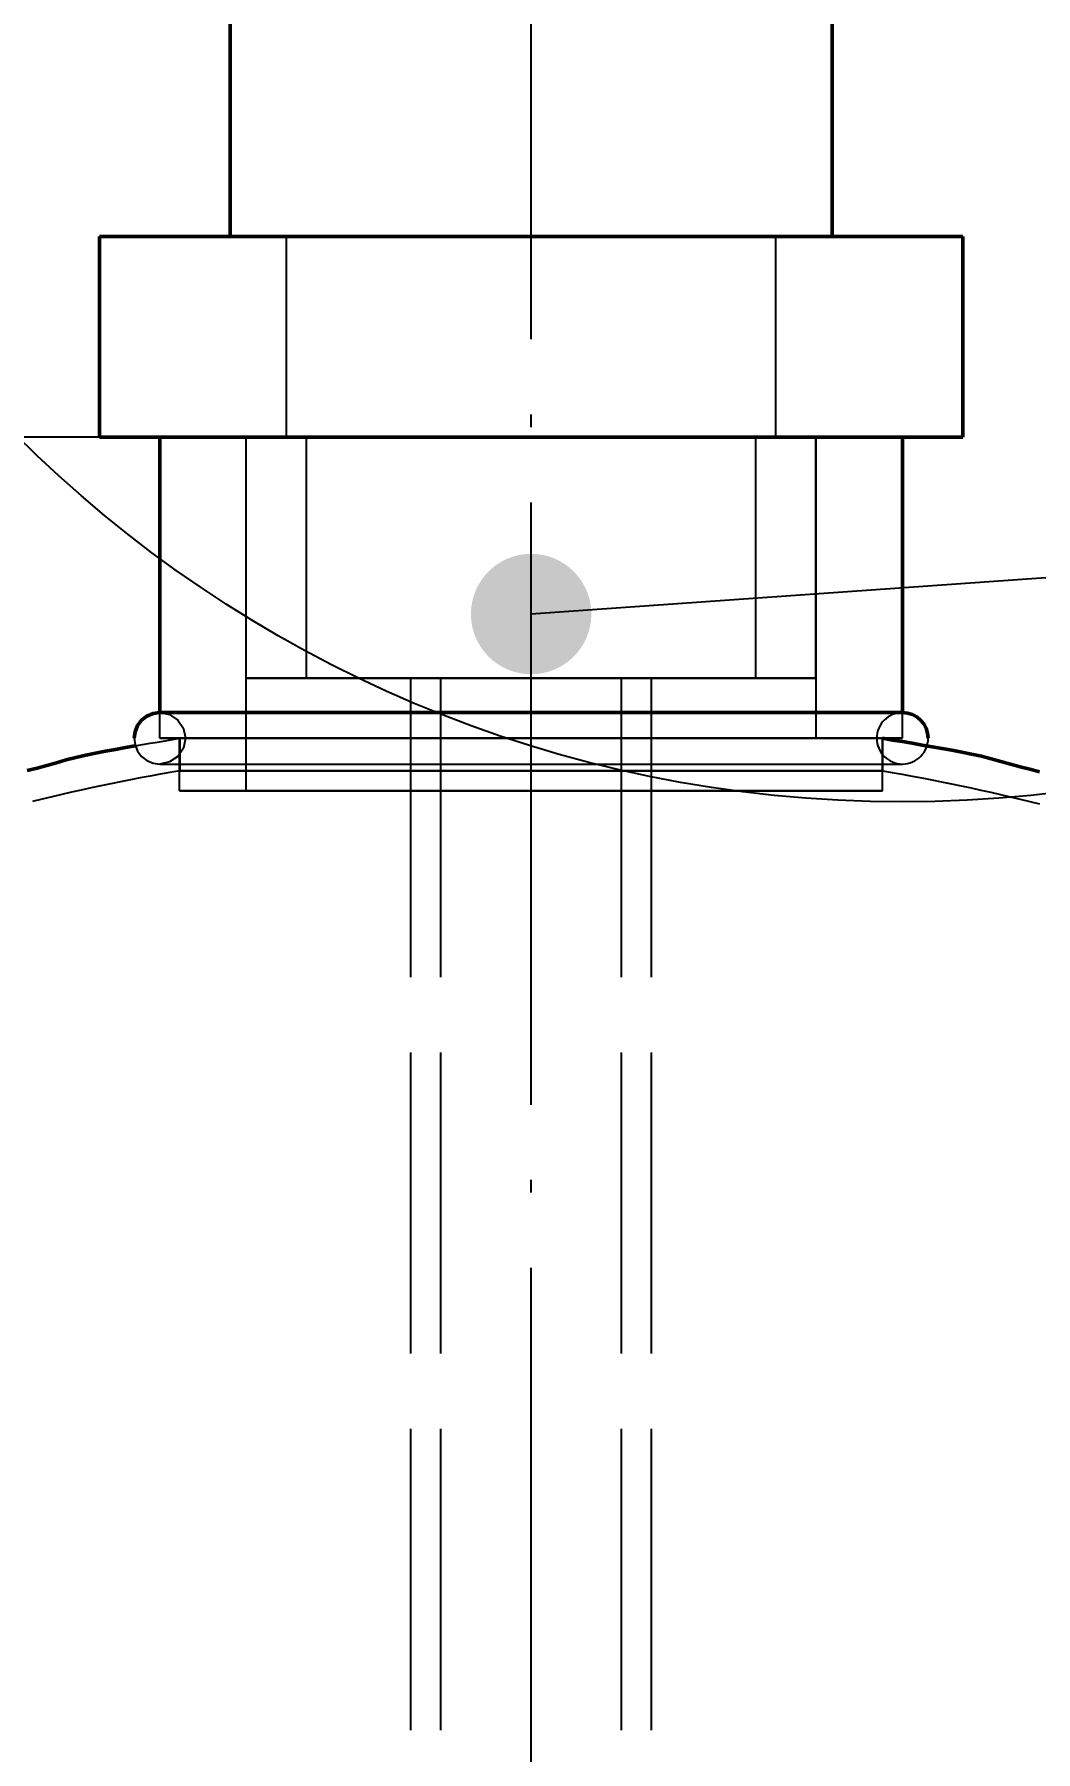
# Model space of a CAD drawing. Header units: millimetres. Extents: x 0 to 420, y 0 to 297.
# Drawn here: x 79.55 to 89.53, y 235.8 to 252.91 of the extents above; entities that cross this region are included whole.
import ezdxf

# ---------------------------------------------------------------- set-up
doc = ezdxf.new("R2010")
doc.units = ezdxf.units.MM
doc.linetypes.add('ISO02-TRAZOS', pattern=[3.75, 3, -0.75])
doc.linetypes.add('ISO04-TRAZO-PUNTO', pattern=[7.625, 6, -0.75, 0.125, -0.75])
for name, color, linetype, lineweight in [('01-VISIBLE', 7, 'CONTINUOUS', 50), ('02-OCULTA', 4, 'ISO02-TRAZOS', 25), ('03-EJE', 1, 'ISO04-TRAZO-PUNTO', 25), ('04-COTA', 3, 'CONTINUOUS', 25), ('08-FINA', 5, 'CONTINUOUS', 25)]:
    doc.layers.add(name, color=color, linetype=linetype, lineweight=lineweight)
doc.styles.add('ISO3098', font='isocpeur.ttf')
doc.dimstyles.new('FLAMA-ISO', dxfattribs={"dimtxt": 3.5, "dimasz": 3, "dimexe": 2, "dimexo": 1, "dimgap": 1, "dimtad": 1, "dimdec": 1, "dimtxsty": 'ISO3098', "dimcen": 2.5, "dimclrd": 3, "dimclre": 3, "dimclrt": 3, "dimazin": 3, "dimtfac": 1, "dimtmove": 0, "dimatfit": 3, "dimlwd": 25, "dimlwe": 25})

msp = doc.modelspace()

# ---------------------------------------------------------------- hatches: boundary and pattern name
at = {"layer": '08-FINA'}
h = msp.add_hatch(color=7, dxfattribs=at)
h.dxf.hatch_style = 1
edge = h.paths.add_edge_path()
edge.add_arc((84.5, 247.138), 0.6, 0, 360)

# ---------------------------------------------------------------- linework, layer by layer
at = {"layer": '01-VISIBLE'}
for p, q in [((81.5, 250.9), (81.5, 254.731)), ((87.5, 250.9), (87.5, 254.731)), ((80.2, 248.9), (80.2, 250.9)), ((88.8, 248.9), (88.8, 250.9)), ((80.8, 246.156), (80.8, 248.9)), ((88.2, 246.156), (88.2, 248.9))]:
    msp.add_line(p, q, dxfattribs=at)
for points in [[(80.2, 250.9), (80.3, 250.9), (80.4, 250.9), (80.5, 250.9), (80.6, 250.9), (80.7, 250.9), (80.8, 250.9), (80.9, 250.9), (81, 250.9), (81.1, 250.9), (81.2, 250.9), (81.3, 250.9), (81.4, 250.9), (81.5, 250.9), (81.6, 250.9), (81.7, 250.9), (81.8, 250.9), (81.9, 250.9), (82, 250.9), (82.1, 250.9), (82.2, 250.9), (82.3, 250.9), (82.4, 250.9), (82.5, 250.9), (82.6, 250.9), (82.7, 250.9), (82.8, 250.9), (82.9, 250.9), (83, 250.9), (83.1, 250.9), (83.2, 250.9), (83.3, 250.9), (83.4, 250.9), (83.5, 250.9), (83.6, 250.9), (83.7, 250.9), (83.8, 250.9), (83.9, 250.9), (84, 250.9), (84.1, 250.9), (84.2, 250.9), (84.3, 250.9), (84.4, 250.9), (84.5, 250.9), (84.6, 250.9), (84.7, 250.9), (84.8, 250.9), (84.9, 250.9), (85, 250.9), (85.1, 250.9), (85.2, 250.9), (85.3, 250.9), (85.4, 250.9), (85.5, 250.9), (85.6, 250.9), (85.7, 250.9), (85.8, 250.9), (85.9, 250.9), (86, 250.9), (86.1, 250.9), (86.2, 250.9), (86.3, 250.9), (86.4, 250.9), (86.5, 250.9), (86.6, 250.9), (86.7, 250.9), (86.8, 250.9), (86.9, 250.9), (87, 250.9), (87.1, 250.9), (87.2, 250.9), (87.3, 250.9), (87.4, 250.9), (87.5, 250.9), (87.6, 250.9), (87.7, 250.9), (87.8, 250.9), (87.9, 250.9), (88, 250.9), (88.1, 250.9), (88.2, 250.9), (88.3, 250.9), (88.4, 250.9), (88.5, 250.9), (88.6, 250.9), (88.7, 250.9), (88.8, 250.9)], [(80.2, 248.9), (80.3, 248.9), (80.4, 248.9), (80.5, 248.9), (80.6, 248.9), (80.7, 248.9), (80.8, 248.9), (80.9, 248.9), (81, 248.9), (81.1, 248.9), (81.2, 248.9), (81.3, 248.9), (81.4, 248.9), (81.5, 248.9), (81.6, 248.9), (81.7, 248.9), (81.8, 248.9), (81.9, 248.9), (82, 248.9), (82.1, 248.9), (82.2, 248.9), (82.3, 248.9), (82.4, 248.9), (82.5, 248.9), (82.6, 248.9), (82.7, 248.9), (82.8, 248.9), (82.9, 248.9), (83, 248.9), (83.1, 248.9), (83.2, 248.9), (83.3, 248.9), (83.4, 248.9), (83.5, 248.9), (83.6, 248.9), (83.7, 248.9), (83.8, 248.9), (83.9, 248.9), (84, 248.9), (84.1, 248.9), (84.2, 248.9), (84.3, 248.9), (84.4, 248.9), (84.5, 248.9), (84.6, 248.9), (84.7, 248.9), (84.8, 248.9), (84.9, 248.9), (85, 248.9), (85.1, 248.9), (85.2, 248.9), (85.3, 248.9), (85.4, 248.9), (85.5, 248.9), (85.6, 248.9), (85.7, 248.9), (85.8, 248.9), (85.9, 248.9), (86, 248.9), (86.1, 248.9), (86.2, 248.9), (86.3, 248.9), (86.4, 248.9), (86.5, 248.9), (86.6, 248.9), (86.7, 248.9), (86.8, 248.9), (86.9, 248.9), (87, 248.9), (87.1, 248.9), (87.2, 248.9), (87.3, 248.9), (87.4, 248.9), (87.5, 248.9), (87.6, 248.9), (87.7, 248.9), (87.8, 248.9), (87.9, 248.9), (88, 248.9), (88.1, 248.9), (88.2, 248.9), (88.3, 248.9), (88.4, 248.9), (88.5, 248.9), (88.6, 248.9), (88.7, 248.9), (88.8, 248.9)], [(80.8, 246.156), (80.734, 246.147), (80.672, 246.122), (80.619, 246.081), (80.578, 246.028), (80.553, 245.966), (80.544, 245.9)], [(80.8, 246.156), (80.8, 246.156), (80.8, 246.156), (80.8, 246.156), (80.8, 246.156), (80.8, 246.156), (80.8, 246.156)], [(88.2, 246.156), (88.1, 246.156), (88, 246.156), (87.9, 246.156), (87.8, 246.156), (87.7, 246.156), (87.6, 246.156), (87.5, 246.156), (87.4, 246.156), (87.3, 246.156), (87.2, 246.156), (87.1, 246.156), (87, 246.156), (86.9, 246.156), (86.8, 246.156), (86.7, 246.156), (86.6, 246.156), (86.5, 246.156), (86.4, 246.156), (86.3, 246.156), (86.2, 246.156), (86.1, 246.156), (86, 246.156), (85.9, 246.156), (85.8, 246.156), (85.7, 246.156), (85.6, 246.156), (85.5, 246.156), (85.4, 246.156), (85.3, 246.156), (85.2, 246.156), (85.1, 246.156), (85, 246.156), (84.9, 246.156), (84.8, 246.156), (84.7, 246.156), (84.6, 246.156), (84.5, 246.156), (84.4, 246.156), (84.3, 246.156), (84.2, 246.156), (84.1, 246.156), (84, 246.156), (83.9, 246.156), (83.8, 246.156), (83.7, 246.156), (83.6, 246.156), (83.5, 246.156), (83.4, 246.156), (83.3, 246.156), (83.2, 246.156), (83.1, 246.156), (83, 246.156), (82.9, 246.156), (82.8, 246.156), (82.7, 246.156), (82.6, 246.156), (82.5, 246.156), (82.4, 246.156), (82.3, 246.156), (82.2, 246.156), (82.1, 246.156), (82, 246.156), (81.9, 246.156), (81.8, 246.156), (81.7, 246.156), (81.6, 246.156), (81.5, 246.156), (81.4, 246.156), (81.3, 246.156), (81.2, 246.156), (81.1, 246.156), (81, 246.156), (80.9, 246.156), (80.8, 246.156)], [(88.2, 246.156), (88.2, 246.156), (88.2, 246.156), (88.2, 246.156), (88.2, 246.156), (88.2, 246.156), (88.2, 246.156)], [(89.566, 245.567), (89.469, 245.592), (89.372, 245.617), (89.276, 245.643), (89.179, 245.67), (89.083, 245.697), (88.986, 245.722), (88.888, 245.743), (88.79, 245.762), (88.692, 245.781), (88.594, 245.798), (88.495, 245.816), (88.396, 245.833), (88.298, 245.85), (88.199, 245.867), (88.101, 245.883), (88.002, 245.9)], [(79.48, 245.579), (79.577, 245.604), (79.674, 245.63), (79.771, 245.656), (79.868, 245.684), (79.965, 245.71), (80.062, 245.733), (80.161, 245.753), (80.259, 245.772), (80.358, 245.79), (80.457, 245.807), (80.555, 245.825)]]:
    msp.add_lwpolyline(points, dxfattribs=at)
msp.add_arc((88.2, 245.9), 0.256, 0, 90, dxfattribs=at)
at = {"layer": '02-OCULTA'}
for p, q in [((81.5, 250.9), (81.5, 262.107)), ((87.5, 250.9), (87.5, 262.107)), ((82.062, 248.9), (82.062, 250.9)), ((82.3, 250.9), (86.7, 250.9)), ((82.3, 250.9), (86.7, 250.9)), ((86.938, 248.9), (86.938, 250.9)), ((81.662, 245.376), (81.662, 248.9)), ((81.662, 246.5), (81.662, 248.9)), ((82.262, 246.5), (82.262, 248.9)), ((86.738, 246.5), (86.738, 248.9)), ((87.338, 248.9), (87.338, 245.376)), ((87.338, 246.5), (87.338, 248.9)), ((83.3, 176.02), (83.3, 246.5)), ((83.6, 176.02), (83.6, 246.5)), ((85.4, 176.02), (85.4, 246.5)), ((85.7, 176.02), (85.7, 246.5)), ((80.8, 245.9), (80.8, 246.156)), ((88.2, 245.9), (88.2, 246.156)), ((80.998, 245.376), (80.998, 245.9)), ((81, 245.9), (81, 245.576)), ((88, 245.9), (88, 245.576)), ((88.002, 245.376), (88.002, 245.9))]:
    msp.add_line(p, q, dxfattribs=at)
for points in [[(88.8, 250.9), (88.7, 250.9), (88.6, 250.9), (88.5, 250.9), (88.4, 250.9), (88.3, 250.9), (88.2, 250.9), (88.1, 250.9), (88, 250.9), (87.9, 250.9), (87.8, 250.9), (87.7, 250.9), (87.6, 250.9), (87.5, 250.9), (87.4, 250.9), (87.3, 250.9), (87.2, 250.9), (87.1, 250.9), (87, 250.9), (86.9, 250.9), (86.8, 250.9), (86.7, 250.9), (86.6, 250.9), (86.5, 250.9), (86.4, 250.9), (86.3, 250.9), (86.2, 250.9), (86.1, 250.9), (86, 250.9), (85.9, 250.9), (85.8, 250.9), (85.7, 250.9), (85.6, 250.9), (85.5, 250.9), (85.4, 250.9), (85.3, 250.9), (85.2, 250.9), (85.1, 250.9), (85, 250.9), (84.9, 250.9), (84.8, 250.9), (84.7, 250.9), (84.6, 250.9), (84.5, 250.9), (84.4, 250.9), (84.3, 250.9), (84.2, 250.9), (84.1, 250.9), (84, 250.9), (83.9, 250.9), (83.8, 250.9), (83.7, 250.9), (83.6, 250.9), (83.5, 250.9), (83.4, 250.9), (83.3, 250.9), (83.2, 250.9), (83.1, 250.9), (83, 250.9), (82.9, 250.9), (82.8, 250.9), (82.7, 250.9), (82.6, 250.9), (82.5, 250.9), (82.4, 250.9), (82.3, 250.9), (82.2, 250.9), (82.1, 250.9), (82, 250.9), (81.9, 250.9), (81.8, 250.9), (81.7, 250.9), (81.6, 250.9), (81.5, 250.9), (81.4, 250.9), (81.3, 250.9), (81.2, 250.9), (81.1, 250.9), (81, 250.9), (80.9, 250.9), (80.8, 250.9), (80.7, 250.9), (80.6, 250.9), (80.5, 250.9), (80.4, 250.9), (80.3, 250.9), (80.2, 250.9)], [(81.5, 250.9), (81.614, 250.9), (81.729, 250.9), (81.843, 250.9), (81.957, 250.9), (82.071, 250.9), (82.186, 250.9), (82.3, 250.9)], [(81.5, 250.9), (81.6, 250.9), (81.7, 250.9), (81.8, 250.9), (81.9, 250.9), (82, 250.9), (82.1, 250.9), (82.2, 250.9), (82.3, 250.9)], [(86.938, 250.9), (86.836, 250.9), (86.734, 250.9), (86.633, 250.9), (86.531, 250.9), (86.43, 250.9), (86.328, 250.9), (86.227, 250.9), (86.125, 250.9), (86.023, 250.9), (85.922, 250.9), (85.82, 250.9), (85.719, 250.9), (85.617, 250.9), (85.516, 250.9), (85.414, 250.9), (85.313, 250.9), (85.211, 250.9), (85.109, 250.9), (85.008, 250.9), (84.906, 250.9), (84.805, 250.9), (84.703, 250.9), (84.602, 250.9), (84.5, 250.9), (84.398, 250.9), (84.297, 250.9), (84.195, 250.9), (84.094, 250.9), (83.992, 250.9), (83.891, 250.9), (83.789, 250.9), (83.687, 250.9), (83.586, 250.9), (83.484, 250.9), (83.383, 250.9), (83.281, 250.9), (83.18, 250.9), (83.078, 250.9), (82.977, 250.9), (82.875, 250.9), (82.773, 250.9), (82.672, 250.9), (82.57, 250.9), (82.469, 250.9), (82.367, 250.9), (82.266, 250.9), (82.164, 250.9), (82.062, 250.9)], [(82.062, 250.9), (82.164, 250.9), (82.266, 250.9), (82.367, 250.9), (82.469, 250.9), (82.57, 250.9), (82.672, 250.9), (82.773, 250.9), (82.875, 250.9), (82.977, 250.9), (83.078, 250.9), (83.18, 250.9), (83.281, 250.9), (83.383, 250.9), (83.484, 250.9), (83.586, 250.9), (83.687, 250.9), (83.789, 250.9), (83.891, 250.9), (83.992, 250.9), (84.094, 250.9), (84.195, 250.9), (84.297, 250.9), (84.398, 250.9), (84.5, 250.9), (84.602, 250.9), (84.703, 250.9), (84.805, 250.9), (84.906, 250.9), (85.008, 250.9), (85.109, 250.9), (85.211, 250.9), (85.313, 250.9), (85.414, 250.9), (85.516, 250.9), (85.617, 250.9), (85.719, 250.9), (85.82, 250.9), (85.922, 250.9), (86.023, 250.9), (86.125, 250.9), (86.227, 250.9), (86.328, 250.9), (86.43, 250.9), (86.531, 250.9), (86.633, 250.9), (86.734, 250.9), (86.836, 250.9), (86.938, 250.9)], [(87.5, 250.9), (87.386, 250.9), (87.271, 250.9), (87.157, 250.9), (87.043, 250.9), (86.929, 250.9), (86.814, 250.9), (86.7, 250.9)], [(87.5, 250.9), (87.4, 250.9), (87.3, 250.9), (87.2, 250.9), (87.1, 250.9), (87, 250.9), (86.9, 250.9), (86.8, 250.9), (86.7, 250.9)], [(88.8, 248.9), (88.7, 248.9), (88.6, 248.9), (88.5, 248.9), (88.4, 248.9), (88.3, 248.9), (88.2, 248.9), (88.1, 248.9), (88, 248.9), (87.9, 248.9), (87.8, 248.9), (87.7, 248.9), (87.6, 248.9), (87.5, 248.9), (87.4, 248.9), (87.3, 248.9), (87.2, 248.9), (87.1, 248.9), (87, 248.9), (86.9, 248.9), (86.8, 248.9), (86.7, 248.9), (86.6, 248.9), (86.5, 248.9), (86.4, 248.9), (86.3, 248.9), (86.2, 248.9), (86.1, 248.9), (86, 248.9), (85.9, 248.9), (85.8, 248.9), (85.7, 248.9), (85.6, 248.9), (85.5, 248.9), (85.4, 248.9), (85.3, 248.9), (85.2, 248.9), (85.1, 248.9), (85, 248.9), (84.9, 248.9), (84.8, 248.9), (84.7, 248.9), (84.6, 248.9), (84.5, 248.9), (84.4, 248.9), (84.3, 248.9), (84.2, 248.9), (84.1, 248.9), (84, 248.9), (83.9, 248.9), (83.8, 248.9), (83.7, 248.9), (83.6, 248.9), (83.5, 248.9), (83.4, 248.9), (83.3, 248.9), (83.2, 248.9), (83.1, 248.9), (83, 248.9), (82.9, 248.9), (82.8, 248.9), (82.7, 248.9), (82.6, 248.9), (82.5, 248.9), (82.4, 248.9), (82.3, 248.9), (82.2, 248.9), (82.1, 248.9), (82, 248.9), (81.9, 248.9), (81.8, 248.9), (81.7, 248.9), (81.6, 248.9), (81.5, 248.9), (81.4, 248.9), (81.3, 248.9), (81.2, 248.9), (81.1, 248.9), (81, 248.9), (80.9, 248.9), (80.8, 248.9), (80.7, 248.9), (80.6, 248.9), (80.5, 248.9), (80.4, 248.9), (80.3, 248.9), (80.2, 248.9)], [(88.2, 248.9), (88.1, 248.9), (88, 248.9), (87.9, 248.9), (87.8, 248.9), (87.7, 248.9), (87.6, 248.9), (87.5, 248.9), (87.4, 248.9), (87.3, 248.9), (87.2, 248.9), (87.1, 248.9), (87, 248.9), (86.9, 248.9), (86.8, 248.9), (86.7, 248.9), (86.6, 248.9), (86.5, 248.9), (86.4, 248.9), (86.3, 248.9), (86.2, 248.9), (86.1, 248.9), (86, 248.9), (85.9, 248.9), (85.8, 248.9), (85.7, 248.9), (85.6, 248.9), (85.5, 248.9), (85.4, 248.9), (85.3, 248.9), (85.2, 248.9), (85.1, 248.9), (85, 248.9), (84.9, 248.9), (84.8, 248.9), (84.7, 248.9), (84.6, 248.9), (84.5, 248.9), (84.4, 248.9), (84.3, 248.9), (84.2, 248.9), (84.1, 248.9), (84, 248.9), (83.9, 248.9), (83.8, 248.9), (83.7, 248.9), (83.6, 248.9), (83.5, 248.9), (83.4, 248.9), (83.3, 248.9), (83.2, 248.9), (83.1, 248.9), (83, 248.9), (82.9, 248.9), (82.8, 248.9), (82.7, 248.9), (82.6, 248.9), (82.5, 248.9), (82.4, 248.9), (82.3, 248.9), (82.2, 248.9), (82.1, 248.9), (82, 248.9), (81.9, 248.9), (81.8, 248.9), (81.7, 248.9), (81.6, 248.9), (81.5, 248.9), (81.4, 248.9), (81.3, 248.9), (81.2, 248.9), (81.1, 248.9), (81, 248.9), (80.9, 248.9), (80.8, 248.9)], [(80.8, 248.9), (80.9, 248.9), (81, 248.9), (81.1, 248.9), (81.2, 248.9), (81.3, 248.9), (81.4, 248.9), (81.5, 248.9), (81.6, 248.9), (81.7, 248.9), (81.8, 248.9), (81.9, 248.9), (82, 248.9), (82.1, 248.9), (82.2, 248.9), (82.3, 248.9), (82.4, 248.9), (82.5, 248.9), (82.6, 248.9), (82.7, 248.9), (82.8, 248.9), (82.9, 248.9), (83, 248.9), (83.1, 248.9), (83.2, 248.9), (83.3, 248.9), (83.4, 248.9), (83.5, 248.9), (83.6, 248.9), (83.7, 248.9), (83.8, 248.9), (83.9, 248.9), (84, 248.9), (84.1, 248.9), (84.2, 248.9), (84.3, 248.9), (84.4, 248.9), (84.5, 248.9), (84.6, 248.9), (84.7, 248.9), (84.8, 248.9), (84.9, 248.9), (85, 248.9), (85.1, 248.9), (85.2, 248.9), (85.3, 248.9), (85.4, 248.9), (85.5, 248.9), (85.6, 248.9), (85.7, 248.9), (85.8, 248.9), (85.9, 248.9), (86, 248.9), (86.1, 248.9), (86.2, 248.9), (86.3, 248.9), (86.4, 248.9), (86.5, 248.9), (86.6, 248.9), (86.7, 248.9), (86.8, 248.9), (86.9, 248.9), (87, 248.9), (87.1, 248.9), (87.2, 248.9), (87.3, 248.9), (87.4, 248.9), (87.5, 248.9), (87.6, 248.9), (87.7, 248.9), (87.8, 248.9), (87.9, 248.9), (88, 248.9), (88.1, 248.9), (88.2, 248.9)], [(87.338, 248.9), (87.236, 248.9), (87.135, 248.9), (87.034, 248.9), (86.932, 248.9), (86.831, 248.9), (86.73, 248.9), (86.628, 248.9), (86.527, 248.9), (86.426, 248.9), (86.324, 248.9), (86.223, 248.9), (86.121, 248.9), (86.02, 248.9), (85.919, 248.9), (85.817, 248.9), (85.716, 248.9), (85.615, 248.9), (85.513, 248.9), (85.412, 248.9), (85.311, 248.9), (85.209, 248.9), (85.108, 248.9), (85.007, 248.9), (84.905, 248.9), (84.804, 248.9), (84.703, 248.9), (84.601, 248.9), (84.5, 248.9), (84.399, 248.9), (84.297, 248.9), (84.196, 248.9), (84.095, 248.9), (83.993, 248.9), (83.892, 248.9), (83.791, 248.9), (83.689, 248.9), (83.588, 248.9), (83.487, 248.9), (83.385, 248.9), (83.284, 248.9), (83.183, 248.9), (83.081, 248.9), (82.98, 248.9), (82.879, 248.9), (82.777, 248.9), (82.676, 248.9), (82.574, 248.9), (82.473, 248.9), (82.372, 248.9), (82.27, 248.9), (82.169, 248.9), (82.068, 248.9), (81.966, 248.9), (81.865, 248.9), (81.764, 248.9), (81.662, 248.9)], [(81.662, 248.9), (81.764, 248.9), (81.865, 248.9), (81.966, 248.9), (82.068, 248.9), (82.169, 248.9), (82.27, 248.9), (82.372, 248.9), (82.473, 248.9), (82.574, 248.9), (82.676, 248.9), (82.777, 248.9), (82.879, 248.9), (82.98, 248.9), (83.081, 248.9), (83.183, 248.9), (83.284, 248.9), (83.385, 248.9), (83.487, 248.9), (83.588, 248.9), (83.689, 248.9), (83.791, 248.9), (83.892, 248.9), (83.993, 248.9), (84.095, 248.9), (84.196, 248.9), (84.297, 248.9), (84.399, 248.9), (84.5, 248.9), (84.601, 248.9), (84.703, 248.9), (84.804, 248.9), (84.905, 248.9), (85.007, 248.9), (85.108, 248.9), (85.209, 248.9), (85.311, 248.9), (85.412, 248.9), (85.513, 248.9), (85.615, 248.9), (85.716, 248.9), (85.817, 248.9), (85.919, 248.9), (86.02, 248.9), (86.121, 248.9), (86.223, 248.9), (86.324, 248.9), (86.426, 248.9), (86.527, 248.9), (86.628, 248.9), (86.73, 248.9), (86.831, 248.9), (86.932, 248.9), (87.034, 248.9), (87.135, 248.9), (87.236, 248.9), (87.338, 248.9)], [(87.338, 248.9), (87.236, 248.9), (87.135, 248.9), (87.034, 248.9), (86.932, 248.9), (86.831, 248.9), (86.73, 248.9), (86.628, 248.9), (86.527, 248.9), (86.426, 248.9), (86.324, 248.9), (86.223, 248.9), (86.121, 248.9), (86.02, 248.9), (85.919, 248.9), (85.817, 248.9), (85.716, 248.9), (85.615, 248.9), (85.513, 248.9), (85.412, 248.9), (85.311, 248.9), (85.209, 248.9), (85.108, 248.9), (85.007, 248.9), (84.905, 248.9), (84.804, 248.9), (84.703, 248.9), (84.601, 248.9), (84.5, 248.9), (84.399, 248.9), (84.297, 248.9), (84.196, 248.9), (84.095, 248.9), (83.993, 248.9), (83.892, 248.9), (83.791, 248.9), (83.689, 248.9), (83.588, 248.9), (83.487, 248.9), (83.385, 248.9), (83.284, 248.9), (83.183, 248.9), (83.081, 248.9), (82.98, 248.9), (82.879, 248.9), (82.777, 248.9), (82.676, 248.9), (82.574, 248.9), (82.473, 248.9), (82.372, 248.9), (82.27, 248.9), (82.169, 248.9), (82.068, 248.9), (81.966, 248.9), (81.865, 248.9), (81.764, 248.9), (81.662, 248.9)], [(81.662, 248.9), (81.764, 248.9), (81.865, 248.9), (81.966, 248.9), (82.068, 248.9), (82.169, 248.9), (82.27, 248.9), (82.372, 248.9), (82.473, 248.9), (82.574, 248.9), (82.676, 248.9), (82.777, 248.9), (82.879, 248.9), (82.98, 248.9), (83.081, 248.9), (83.183, 248.9), (83.284, 248.9), (83.385, 248.9), (83.487, 248.9), (83.588, 248.9), (83.689, 248.9), (83.791, 248.9), (83.892, 248.9), (83.993, 248.9), (84.095, 248.9), (84.196, 248.9), (84.297, 248.9), (84.399, 248.9), (84.5, 248.9), (84.601, 248.9), (84.703, 248.9), (84.804, 248.9), (84.905, 248.9), (85.007, 248.9), (85.108, 248.9), (85.209, 248.9), (85.311, 248.9), (85.412, 248.9), (85.513, 248.9), (85.615, 248.9), (85.716, 248.9), (85.817, 248.9), (85.919, 248.9), (86.02, 248.9), (86.121, 248.9), (86.223, 248.9), (86.324, 248.9), (86.426, 248.9), (86.527, 248.9), (86.628, 248.9), (86.73, 248.9), (86.831, 248.9), (86.932, 248.9), (87.034, 248.9), (87.135, 248.9), (87.236, 248.9), (87.338, 248.9)], [(86.938, 248.9), (86.836, 248.9), (86.734, 248.9), (86.633, 248.9), (86.531, 248.9), (86.43, 248.9), (86.328, 248.9), (86.227, 248.9), (86.125, 248.9), (86.023, 248.9), (85.922, 248.9), (85.82, 248.9), (85.719, 248.9), (85.617, 248.9), (85.516, 248.9), (85.414, 248.9), (85.313, 248.9), (85.211, 248.9), (85.109, 248.9), (85.008, 248.9), (84.906, 248.9), (84.805, 248.9), (84.703, 248.9), (84.602, 248.9), (84.5, 248.9), (84.398, 248.9), (84.297, 248.9), (84.195, 248.9), (84.094, 248.9), (83.992, 248.9), (83.891, 248.9), (83.789, 248.9), (83.687, 248.9), (83.586, 248.9), (83.484, 248.9), (83.383, 248.9), (83.281, 248.9), (83.18, 248.9), (83.078, 248.9), (82.977, 248.9), (82.875, 248.9), (82.773, 248.9), (82.672, 248.9), (82.57, 248.9), (82.469, 248.9), (82.367, 248.9), (82.266, 248.9), (82.164, 248.9), (82.062, 248.9)], [(82.062, 248.9), (82.164, 248.9), (82.266, 248.9), (82.367, 248.9), (82.469, 248.9), (82.57, 248.9), (82.672, 248.9), (82.773, 248.9), (82.875, 248.9), (82.977, 248.9), (83.078, 248.9), (83.18, 248.9), (83.281, 248.9), (83.383, 248.9), (83.484, 248.9), (83.586, 248.9), (83.687, 248.9), (83.789, 248.9), (83.891, 248.9), (83.992, 248.9), (84.094, 248.9), (84.195, 248.9), (84.297, 248.9), (84.398, 248.9), (84.5, 248.9), (84.602, 248.9), (84.703, 248.9), (84.805, 248.9), (84.906, 248.9), (85.008, 248.9), (85.109, 248.9), (85.211, 248.9), (85.313, 248.9), (85.414, 248.9), (85.516, 248.9), (85.617, 248.9), (85.719, 248.9), (85.82, 248.9), (85.922, 248.9), (86.023, 248.9), (86.125, 248.9), (86.227, 248.9), (86.328, 248.9), (86.43, 248.9), (86.531, 248.9), (86.633, 248.9), (86.734, 248.9), (86.836, 248.9), (86.938, 248.9)], [(86.738, 248.9), (86.636, 248.9), (86.534, 248.9), (86.432, 248.9), (86.331, 248.9), (86.229, 248.9), (86.127, 248.9), (86.026, 248.9), (85.924, 248.9), (85.822, 248.9), (85.721, 248.9), (85.619, 248.9), (85.517, 248.9), (85.415, 248.9), (85.314, 248.9), (85.212, 248.9), (85.11, 248.9), (85.009, 248.9), (84.907, 248.9), (84.805, 248.9), (84.703, 248.9), (84.602, 248.9), (84.5, 248.9), (84.398, 248.9), (84.297, 248.9), (84.195, 248.9), (84.093, 248.9), (83.991, 248.9), (83.89, 248.9), (83.788, 248.9), (83.686, 248.9), (83.585, 248.9), (83.483, 248.9), (83.381, 248.9), (83.279, 248.9), (83.178, 248.9), (83.076, 248.9), (82.974, 248.9), (82.873, 248.9), (82.771, 248.9), (82.669, 248.9), (82.568, 248.9), (82.466, 248.9), (82.364, 248.9), (82.262, 248.9)], [(82.262, 248.9), (82.364, 248.9), (82.466, 248.9), (82.568, 248.9), (82.669, 248.9), (82.771, 248.9), (82.873, 248.9), (82.974, 248.9), (83.076, 248.9), (83.178, 248.9), (83.279, 248.9), (83.381, 248.9), (83.483, 248.9), (83.585, 248.9), (83.686, 248.9), (83.788, 248.9), (83.89, 248.9), (83.991, 248.9), (84.093, 248.9), (84.195, 248.9), (84.297, 248.9), (84.398, 248.9), (84.5, 248.9), (84.602, 248.9), (84.703, 248.9), (84.805, 248.9), (84.907, 248.9), (85.009, 248.9), (85.11, 248.9), (85.212, 248.9), (85.314, 248.9), (85.415, 248.9), (85.517, 248.9), (85.619, 248.9), (85.721, 248.9), (85.822, 248.9), (85.924, 248.9), (86.026, 248.9), (86.127, 248.9), (86.229, 248.9), (86.331, 248.9), (86.432, 248.9), (86.534, 248.9), (86.636, 248.9), (86.738, 248.9)], [(87.338, 246.5), (87.236, 246.5), (87.135, 246.5), (87.034, 246.5), (86.932, 246.5), (86.831, 246.5), (86.73, 246.5), (86.628, 246.5), (86.527, 246.5), (86.426, 246.5), (86.324, 246.5), (86.223, 246.5), (86.121, 246.5), (86.02, 246.5), (85.919, 246.5), (85.817, 246.5), (85.716, 246.5), (85.615, 246.5), (85.513, 246.5), (85.412, 246.5), (85.311, 246.5), (85.209, 246.5), (85.108, 246.5), (85.007, 246.5), (84.905, 246.5), (84.804, 246.5), (84.703, 246.5), (84.601, 246.5), (84.5, 246.5), (84.399, 246.5), (84.297, 246.5), (84.196, 246.5), (84.095, 246.5), (83.993, 246.5), (83.892, 246.5), (83.791, 246.5), (83.689, 246.5), (83.588, 246.5), (83.487, 246.5), (83.385, 246.5), (83.284, 246.5), (83.183, 246.5), (83.081, 246.5), (82.98, 246.5), (82.879, 246.5), (82.777, 246.5), (82.676, 246.5), (82.574, 246.5), (82.473, 246.5), (82.372, 246.5), (82.27, 246.5), (82.169, 246.5), (82.068, 246.5), (81.966, 246.5), (81.865, 246.5), (81.764, 246.5), (81.662, 246.5)], [(81.662, 246.5), (81.764, 246.5), (81.865, 246.5), (81.966, 246.5), (82.068, 246.5), (82.169, 246.5), (82.27, 246.5), (82.372, 246.5), (82.473, 246.5), (82.574, 246.5), (82.676, 246.5), (82.777, 246.5), (82.879, 246.5), (82.98, 246.5), (83.081, 246.5), (83.183, 246.5), (83.284, 246.5), (83.385, 246.5), (83.487, 246.5), (83.588, 246.5), (83.689, 246.5), (83.791, 246.5), (83.892, 246.5), (83.993, 246.5), (84.095, 246.5), (84.196, 246.5), (84.297, 246.5), (84.399, 246.5), (84.5, 246.5), (84.601, 246.5), (84.703, 246.5), (84.804, 246.5), (84.905, 246.5), (85.007, 246.5), (85.108, 246.5), (85.209, 246.5), (85.311, 246.5), (85.412, 246.5), (85.513, 246.5), (85.615, 246.5), (85.716, 246.5), (85.817, 246.5), (85.919, 246.5), (86.02, 246.5), (86.121, 246.5), (86.223, 246.5), (86.324, 246.5), (86.426, 246.5), (86.527, 246.5), (86.628, 246.5), (86.73, 246.5), (86.831, 246.5), (86.932, 246.5), (87.034, 246.5), (87.135, 246.5), (87.236, 246.5), (87.338, 246.5)], [(86.738, 246.5), (86.636, 246.5), (86.534, 246.5), (86.432, 246.5), (86.331, 246.5), (86.229, 246.5), (86.127, 246.5), (86.026, 246.5), (85.924, 246.5), (85.822, 246.5), (85.721, 246.5), (85.619, 246.5), (85.517, 246.5), (85.415, 246.5), (85.314, 246.5), (85.212, 246.5), (85.11, 246.5), (85.009, 246.5), (84.907, 246.5), (84.805, 246.5), (84.703, 246.5), (84.602, 246.5), (84.5, 246.5), (84.398, 246.5), (84.297, 246.5), (84.195, 246.5), (84.093, 246.5), (83.991, 246.5), (83.89, 246.5), (83.788, 246.5), (83.686, 246.5), (83.585, 246.5), (83.483, 246.5), (83.381, 246.5), (83.279, 246.5), (83.178, 246.5), (83.076, 246.5), (82.974, 246.5), (82.873, 246.5), (82.771, 246.5), (82.669, 246.5), (82.568, 246.5), (82.466, 246.5), (82.364, 246.5), (82.262, 246.5)], [(82.262, 246.5), (82.364, 246.5), (82.466, 246.5), (82.568, 246.5), (82.669, 246.5), (82.771, 246.5), (82.873, 246.5), (82.974, 246.5), (83.076, 246.5), (83.178, 246.5), (83.279, 246.5), (83.381, 246.5), (83.483, 246.5), (83.585, 246.5), (83.686, 246.5), (83.788, 246.5), (83.89, 246.5), (83.991, 246.5), (84.093, 246.5), (84.195, 246.5), (84.297, 246.5), (84.398, 246.5), (84.5, 246.5), (84.602, 246.5), (84.703, 246.5), (84.805, 246.5), (84.907, 246.5), (85.009, 246.5), (85.11, 246.5), (85.212, 246.5), (85.314, 246.5), (85.415, 246.5), (85.517, 246.5), (85.619, 246.5), (85.721, 246.5), (85.822, 246.5), (85.924, 246.5), (86.026, 246.5), (86.127, 246.5), (86.229, 246.5), (86.331, 246.5), (86.432, 246.5), (86.534, 246.5), (86.636, 246.5), (86.738, 246.5)], [(85.7, 246.5), (85.6, 246.5), (85.5, 246.5), (85.4, 246.5), (85.3, 246.5), (85.2, 246.5), (85.1, 246.5), (85, 246.5), (84.9, 246.5), (84.8, 246.5), (84.7, 246.5), (84.6, 246.5), (84.5, 246.5), (84.4, 246.5), (84.3, 246.5), (84.2, 246.5), (84.1, 246.5), (84, 246.5), (83.9, 246.5), (83.8, 246.5), (83.7, 246.5), (83.6, 246.5), (83.5, 246.5), (83.4, 246.5), (83.3, 246.5)], [(83.3, 246.5), (83.4, 246.5), (83.5, 246.5), (83.6, 246.5), (83.7, 246.5), (83.8, 246.5), (83.9, 246.5), (84, 246.5), (84.1, 246.5), (84.2, 246.5), (84.3, 246.5), (84.4, 246.5), (84.5, 246.5), (84.6, 246.5), (84.7, 246.5), (84.8, 246.5), (84.9, 246.5), (85, 246.5), (85.1, 246.5), (85.2, 246.5), (85.3, 246.5), (85.4, 246.5), (85.5, 246.5), (85.6, 246.5), (85.7, 246.5)], [(85.4, 246.5), (85.3, 246.5), (85.2, 246.5), (85.1, 246.5), (85, 246.5), (84.9, 246.5), (84.8, 246.5), (84.7, 246.5), (84.6, 246.5), (84.5, 246.5), (84.4, 246.5), (84.3, 246.5), (84.2, 246.5), (84.1, 246.5), (84, 246.5), (83.9, 246.5), (83.8, 246.5), (83.7, 246.5), (83.6, 246.5)], [(83.6, 246.5), (83.7, 246.5), (83.8, 246.5), (83.9, 246.5), (84, 246.5), (84.1, 246.5), (84.2, 246.5), (84.3, 246.5), (84.4, 246.5), (84.5, 246.5), (84.6, 246.5), (84.7, 246.5), (84.8, 246.5), (84.9, 246.5), (85, 246.5), (85.1, 246.5), (85.2, 246.5), (85.3, 246.5), (85.4, 246.5)], [(88.2, 246.156), (88.1, 246.156), (88, 246.156), (87.9, 246.156), (87.8, 246.156), (87.7, 246.156), (87.6, 246.156), (87.5, 246.156), (87.4, 246.156), (87.3, 246.156), (87.2, 246.156), (87.1, 246.156), (87, 246.156), (86.9, 246.156), (86.8, 246.156), (86.7, 246.156), (86.6, 246.156), (86.5, 246.156), (86.4, 246.156), (86.3, 246.156), (86.2, 246.156), (86.1, 246.156), (86, 246.156), (85.9, 246.156), (85.8, 246.156), (85.7, 246.156), (85.6, 246.156), (85.5, 246.156), (85.4, 246.156), (85.3, 246.156), (85.2, 246.156), (85.1, 246.156), (85, 246.156), (84.9, 246.156), (84.8, 246.156), (84.7, 246.156), (84.6, 246.156), (84.5, 246.156), (84.4, 246.156), (84.3, 246.156), (84.2, 246.156), (84.1, 246.156), (84, 246.156), (83.9, 246.156), (83.8, 246.156), (83.7, 246.156), (83.6, 246.156), (83.5, 246.156), (83.4, 246.156), (83.3, 246.156), (83.2, 246.156), (83.1, 246.156), (83, 246.156), (82.9, 246.156), (82.8, 246.156), (82.7, 246.156), (82.6, 246.156), (82.5, 246.156), (82.4, 246.156), (82.3, 246.156), (82.2, 246.156), (82.1, 246.156), (82, 246.156), (81.9, 246.156), (81.8, 246.156), (81.7, 246.156), (81.6, 246.156), (81.5, 246.156), (81.4, 246.156), (81.3, 246.156), (81.2, 246.156), (81.1, 246.156), (81, 246.156), (80.9, 246.156), (80.8, 246.156)], [(80.8, 246.156), (80.898, 246.137), (80.981, 246.081), (81.037, 245.998), (81.056, 245.9), (81.037, 245.802), (80.981, 245.719), (80.898, 245.664), (80.8, 245.644)], [(80.544, 245.9), (80.553, 245.834), (80.578, 245.772), (80.619, 245.719), (80.672, 245.678), (80.734, 245.653), (80.8, 245.644)], [(80.555, 245.825), (80.629, 245.837), (80.704, 245.85), (80.778, 245.863), (80.852, 245.875), (80.926, 245.888), (81, 245.9)], [(88.2, 245.9), (88.1, 245.9), (88, 245.9), (87.9, 245.9), (87.8, 245.9), (87.7, 245.9), (87.6, 245.9), (87.5, 245.9), (87.4, 245.9), (87.3, 245.9), (87.2, 245.9), (87.1, 245.9), (87, 245.9), (86.9, 245.9), (86.8, 245.9), (86.7, 245.9), (86.6, 245.9), (86.5, 245.9), (86.4, 245.9), (86.3, 245.9), (86.2, 245.9), (86.1, 245.9), (86, 245.9), (85.9, 245.9), (85.8, 245.9), (85.7, 245.9), (85.6, 245.9), (85.5, 245.9), (85.4, 245.9), (85.3, 245.9), (85.2, 245.9), (85.1, 245.9), (85, 245.9), (84.9, 245.9), (84.8, 245.9), (84.7, 245.9), (84.6, 245.9), (84.5, 245.9), (84.4, 245.9), (84.3, 245.9), (84.2, 245.9), (84.1, 245.9), (84, 245.9), (83.9, 245.9), (83.8, 245.9), (83.7, 245.9), (83.6, 245.9), (83.5, 245.9), (83.4, 245.9), (83.3, 245.9), (83.2, 245.9), (83.1, 245.9), (83, 245.9), (82.9, 245.9), (82.8, 245.9), (82.7, 245.9), (82.6, 245.9), (82.5, 245.9), (82.4, 245.9), (82.3, 245.9), (82.2, 245.9), (82.1, 245.9), (82, 245.9), (81.9, 245.9), (81.8, 245.9), (81.7, 245.9), (81.6, 245.9), (81.5, 245.9), (81.4, 245.9), (81.3, 245.9), (81.2, 245.9), (81.1, 245.9), (81, 245.9), (80.9, 245.9), (80.8, 245.9)], [(80.8, 245.9), (80.9, 245.9), (81, 245.9), (81.1, 245.9), (81.2, 245.9), (81.3, 245.9), (81.4, 245.9), (81.5, 245.9), (81.6, 245.9), (81.7, 245.9), (81.8, 245.9), (81.9, 245.9), (82, 245.9), (82.1, 245.9), (82.2, 245.9), (82.3, 245.9), (82.4, 245.9), (82.5, 245.9), (82.6, 245.9), (82.7, 245.9), (82.8, 245.9), (82.9, 245.9), (83, 245.9), (83.1, 245.9), (83.2, 245.9), (83.3, 245.9), (83.4, 245.9), (83.5, 245.9), (83.6, 245.9), (83.7, 245.9), (83.8, 245.9), (83.9, 245.9), (84, 245.9), (84.1, 245.9), (84.2, 245.9), (84.3, 245.9), (84.4, 245.9), (84.5, 245.9), (84.6, 245.9), (84.7, 245.9), (84.8, 245.9), (84.9, 245.9), (85, 245.9), (85.1, 245.9), (85.2, 245.9), (85.3, 245.9), (85.4, 245.9), (85.5, 245.9), (85.6, 245.9), (85.7, 245.9), (85.8, 245.9), (85.9, 245.9), (86, 245.9), (86.1, 245.9), (86.2, 245.9), (86.3, 245.9), (86.4, 245.9), (86.5, 245.9), (86.6, 245.9), (86.7, 245.9), (86.8, 245.9), (86.9, 245.9), (87, 245.9), (87.1, 245.9), (87.2, 245.9), (87.3, 245.9), (87.4, 245.9), (87.5, 245.9), (87.6, 245.9), (87.7, 245.9), (87.8, 245.9), (87.9, 245.9), (88, 245.9), (88.1, 245.9), (88.2, 245.9)], [(88.002, 245.9), (87.902, 245.9), (87.802, 245.9), (87.702, 245.9), (87.602, 245.9), (87.502, 245.9), (87.402, 245.9), (87.302, 245.9), (87.202, 245.9), (87.101, 245.9), (87.001, 245.9), (86.901, 245.9), (86.801, 245.9), (86.701, 245.9), (86.601, 245.9), (86.501, 245.9), (86.401, 245.9), (86.301, 245.9), (86.201, 245.9), (86.101, 245.9), (86.001, 245.9), (85.901, 245.9), (85.801, 245.9), (85.701, 245.9), (85.601, 245.9), (85.501, 245.9), (85.401, 245.9), (85.3, 245.9), (85.2, 245.9), (85.1, 245.9), (85, 245.9), (84.9, 245.9), (84.8, 245.9), (84.7, 245.9), (84.6, 245.9), (84.5, 245.9), (84.4, 245.9), (84.3, 245.9), (84.2, 245.9), (84.1, 245.9), (84, 245.9), (83.9, 245.9), (83.8, 245.9), (83.7, 245.9), (83.599, 245.9), (83.499, 245.9), (83.399, 245.9), (83.299, 245.9), (83.199, 245.9), (83.099, 245.9), (82.999, 245.9), (82.899, 245.9), (82.799, 245.9), (82.699, 245.9), (82.599, 245.9), (82.499, 245.9), (82.399, 245.9), (82.299, 245.9), (82.199, 245.9), (82.099, 245.9), (81.999, 245.9), (81.899, 245.9), (81.798, 245.9), (81.698, 245.9), (81.598, 245.9), (81.498, 245.9), (81.398, 245.9), (81.298, 245.9), (81.198, 245.9), (81.098, 245.9), (80.998, 245.9)], [(80.998, 245.9), (81.098, 245.9), (81.198, 245.9), (81.298, 245.9), (81.398, 245.9), (81.498, 245.9), (81.598, 245.9), (81.698, 245.9), (81.798, 245.9), (81.899, 245.9), (81.999, 245.9), (82.099, 245.9), (82.199, 245.9), (82.299, 245.9), (82.399, 245.9), (82.499, 245.9), (82.599, 245.9), (82.699, 245.9), (82.799, 245.9), (82.899, 245.9), (82.999, 245.9), (83.099, 245.9), (83.199, 245.9), (83.299, 245.9), (83.399, 245.9), (83.499, 245.9), (83.599, 245.9), (83.7, 245.9), (83.8, 245.9), (83.9, 245.9), (84, 245.9), (84.1, 245.9), (84.2, 245.9), (84.3, 245.9), (84.4, 245.9), (84.5, 245.9), (84.6, 245.9), (84.7, 245.9), (84.8, 245.9), (84.9, 245.9), (85, 245.9), (85.1, 245.9), (85.2, 245.9), (85.3, 245.9), (85.401, 245.9), (85.501, 245.9), (85.601, 245.9), (85.701, 245.9), (85.801, 245.9), (85.901, 245.9), (86.001, 245.9), (86.101, 245.9), (86.201, 245.9), (86.301, 245.9), (86.401, 245.9), (86.501, 245.9), (86.601, 245.9), (86.701, 245.9), (86.801, 245.9), (86.901, 245.9), (87.001, 245.9), (87.101, 245.9), (87.202, 245.9), (87.302, 245.9), (87.402, 245.9), (87.502, 245.9), (87.602, 245.9), (87.702, 245.9), (87.802, 245.9), (87.902, 245.9), (88.002, 245.9)], [(88, 245.9), (87.9, 245.9), (87.8, 245.9), (87.7, 245.9), (87.6, 245.9), (87.5, 245.9), (87.4, 245.9), (87.3, 245.9), (87.2, 245.9), (87.1, 245.9), (87, 245.9), (86.9, 245.9), (86.8, 245.9), (86.7, 245.9), (86.6, 245.9), (86.5, 245.9), (86.4, 245.9), (86.3, 245.9), (86.2, 245.9), (86.1, 245.9), (86, 245.9), (85.9, 245.9), (85.8, 245.9), (85.7, 245.9), (85.6, 245.9), (85.5, 245.9), (85.4, 245.9), (85.3, 245.9), (85.2, 245.9), (85.1, 245.9), (85, 245.9), (84.9, 245.9), (84.8, 245.9), (84.7, 245.9), (84.6, 245.9), (84.5, 245.9), (84.4, 245.9), (84.3, 245.9), (84.2, 245.9), (84.1, 245.9), (84, 245.9), (83.9, 245.9), (83.8, 245.9), (83.7, 245.9), (83.6, 245.9), (83.5, 245.9), (83.4, 245.9), (83.3, 245.9), (83.2, 245.9), (83.1, 245.9), (83, 245.9), (82.9, 245.9), (82.8, 245.9), (82.7, 245.9), (82.6, 245.9), (82.5, 245.9), (82.4, 245.9), (82.3, 245.9), (82.2, 245.9), (82.1, 245.9), (82, 245.9), (81.9, 245.9), (81.8, 245.9), (81.7, 245.9), (81.6, 245.9), (81.5, 245.9), (81.4, 245.9), (81.3, 245.9), (81.2, 245.9), (81.1, 245.9), (81, 245.9)], [(81, 245.9), (81.1, 245.9), (81.2, 245.9), (81.3, 245.9), (81.4, 245.9), (81.5, 245.9), (81.6, 245.9), (81.7, 245.9), (81.8, 245.9), (81.9, 245.9), (82, 245.9), (82.1, 245.9), (82.2, 245.9), (82.3, 245.9), (82.4, 245.9), (82.5, 245.9), (82.6, 245.9), (82.7, 245.9), (82.8, 245.9), (82.9, 245.9), (83, 245.9), (83.1, 245.9), (83.2, 245.9), (83.3, 245.9), (83.4, 245.9), (83.5, 245.9), (83.6, 245.9), (83.7, 245.9), (83.8, 245.9), (83.9, 245.9), (84, 245.9), (84.1, 245.9), (84.2, 245.9), (84.3, 245.9), (84.4, 245.9), (84.5, 245.9), (84.6, 245.9), (84.7, 245.9), (84.8, 245.9), (84.9, 245.9), (85, 245.9), (85.1, 245.9), (85.2, 245.9), (85.3, 245.9), (85.4, 245.9), (85.5, 245.9), (85.6, 245.9), (85.7, 245.9), (85.8, 245.9), (85.9, 245.9), (86, 245.9), (86.1, 245.9), (86.2, 245.9), (86.3, 245.9), (86.4, 245.9), (86.5, 245.9), (86.6, 245.9), (86.7, 245.9), (86.8, 245.9), (86.9, 245.9), (87, 245.9), (87.1, 245.9), (87.2, 245.9), (87.3, 245.9), (87.4, 245.9), (87.5, 245.9), (87.6, 245.9), (87.7, 245.9), (87.8, 245.9), (87.9, 245.9), (88, 245.9)], [(88.002, 245.9), (88.002, 245.9), (88.001, 245.9), (88.001, 245.9), (88.001, 245.9), (88, 245.9), (88, 245.9)], [(81, 245.576), (80.901, 245.559), (80.803, 245.542), (80.704, 245.524), (80.606, 245.506), (80.508, 245.487), (80.41, 245.467), (80.312, 245.447), (80.214, 245.427), (80.116, 245.406), (80.018, 245.385), (79.921, 245.363), (79.823, 245.34), (79.726, 245.317), (79.628, 245.294), (79.531, 245.27)], [(80.8, 245.644), (80.9, 245.644), (81, 245.644), (81.1, 245.644), (81.2, 245.644), (81.3, 245.644), (81.4, 245.644), (81.5, 245.644), (81.6, 245.644), (81.7, 245.644), (81.8, 245.644), (81.9, 245.644), (82, 245.644), (82.1, 245.644), (82.2, 245.644), (82.3, 245.644), (82.4, 245.644), (82.5, 245.644), (82.6, 245.644), (82.7, 245.644), (82.8, 245.644), (82.9, 245.644), (83, 245.644), (83.1, 245.644), (83.2, 245.644), (83.3, 245.644), (83.4, 245.644), (83.5, 245.644), (83.6, 245.644), (83.7, 245.644), (83.8, 245.644), (83.9, 245.644), (84, 245.644), (84.1, 245.644), (84.2, 245.644), (84.3, 245.644), (84.4, 245.644), (84.5, 245.644), (84.6, 245.644), (84.7, 245.644), (84.8, 245.644), (84.9, 245.644), (85, 245.644), (85.1, 245.644), (85.2, 245.644), (85.3, 245.644), (85.4, 245.644), (85.5, 245.644), (85.6, 245.644), (85.7, 245.644), (85.8, 245.644), (85.9, 245.644), (86, 245.644), (86.1, 245.644), (86.2, 245.644), (86.3, 245.644), (86.4, 245.644), (86.5, 245.644), (86.6, 245.644), (86.7, 245.644), (86.8, 245.644), (86.9, 245.644), (87, 245.644), (87.1, 245.644), (87.2, 245.644), (87.3, 245.644), (87.4, 245.644), (87.5, 245.644), (87.6, 245.644), (87.7, 245.644), (87.8, 245.644), (87.9, 245.644), (88, 245.644), (88.1, 245.644), (88.2, 245.644)], [(80.8, 245.644), (80.9, 245.644), (81, 245.644), (81.1, 245.644), (81.2, 245.644), (81.3, 245.644), (81.4, 245.644), (81.5, 245.644), (81.6, 245.644), (81.7, 245.644), (81.8, 245.644), (81.9, 245.644), (82, 245.644), (82.1, 245.644), (82.2, 245.644), (82.3, 245.644), (82.4, 245.644), (82.5, 245.644), (82.6, 245.644), (82.7, 245.644), (82.8, 245.644), (82.9, 245.644), (83, 245.644), (83.1, 245.644), (83.2, 245.644), (83.3, 245.644), (83.4, 245.644), (83.5, 245.644), (83.6, 245.644), (83.7, 245.644), (83.8, 245.644), (83.9, 245.644), (84, 245.644), (84.1, 245.644), (84.2, 245.644), (84.3, 245.644), (84.4, 245.644), (84.5, 245.644), (84.6, 245.644), (84.7, 245.644), (84.8, 245.644), (84.9, 245.644), (85, 245.644), (85.1, 245.644), (85.2, 245.644), (85.3, 245.644), (85.4, 245.644), (85.5, 245.644), (85.6, 245.644), (85.7, 245.644), (85.8, 245.644), (85.9, 245.644), (86, 245.644), (86.1, 245.644), (86.2, 245.644), (86.3, 245.644), (86.4, 245.644), (86.5, 245.644), (86.6, 245.644), (86.7, 245.644), (86.8, 245.644), (86.9, 245.644), (87, 245.644), (87.1, 245.644), (87.2, 245.644), (87.3, 245.644), (87.4, 245.644), (87.5, 245.644), (87.6, 245.644), (87.7, 245.644), (87.8, 245.644), (87.9, 245.644), (88, 245.644), (88.1, 245.644), (88.2, 245.644)], [(88, 245.576), (87.9, 245.576), (87.8, 245.576), (87.7, 245.576), (87.6, 245.576), (87.5, 245.576), (87.4, 245.576), (87.3, 245.576), (87.2, 245.576), (87.1, 245.576), (87, 245.576), (86.9, 245.576), (86.8, 245.576), (86.7, 245.576), (86.6, 245.576), (86.5, 245.576), (86.4, 245.576), (86.3, 245.576), (86.2, 245.576), (86.1, 245.576), (86, 245.576), (85.9, 245.576), (85.8, 245.576), (85.7, 245.576), (85.6, 245.576), (85.5, 245.576), (85.4, 245.576), (85.3, 245.576), (85.2, 245.576), (85.1, 245.576), (85, 245.576), (84.9, 245.576), (84.8, 245.576), (84.7, 245.576), (84.6, 245.576), (84.5, 245.576), (84.4, 245.576), (84.3, 245.576), (84.2, 245.576), (84.1, 245.576), (84, 245.576), (83.9, 245.576), (83.8, 245.576), (83.7, 245.576), (83.6, 245.576), (83.5, 245.576), (83.4, 245.576), (83.3, 245.576), (83.2, 245.576), (83.1, 245.576), (83, 245.576), (82.9, 245.576), (82.8, 245.576), (82.7, 245.576), (82.6, 245.576), (82.5, 245.576), (82.4, 245.576), (82.3, 245.576), (82.2, 245.576), (82.1, 245.576), (82, 245.576), (81.9, 245.576), (81.8, 245.576), (81.7, 245.576), (81.6, 245.576), (81.5, 245.576), (81.4, 245.576), (81.3, 245.576), (81.2, 245.576), (81.1, 245.576), (81, 245.576)], [(81, 245.576), (81.1, 245.576), (81.2, 245.576), (81.3, 245.576), (81.4, 245.576), (81.5, 245.576), (81.6, 245.576), (81.7, 245.576), (81.8, 245.576), (81.9, 245.576), (82, 245.576), (82.1, 245.576), (82.2, 245.576), (82.3, 245.576), (82.4, 245.576), (82.5, 245.576), (82.6, 245.576), (82.7, 245.576), (82.8, 245.576), (82.9, 245.576), (83, 245.576), (83.1, 245.576), (83.2, 245.576), (83.3, 245.576), (83.4, 245.576), (83.5, 245.576), (83.6, 245.576), (83.7, 245.576), (83.8, 245.576), (83.9, 245.576), (84, 245.576), (84.1, 245.576), (84.2, 245.576), (84.3, 245.576), (84.4, 245.576), (84.5, 245.576), (84.6, 245.576), (84.7, 245.576), (84.8, 245.576), (84.9, 245.576), (85, 245.576), (85.1, 245.576), (85.2, 245.576), (85.3, 245.576), (85.4, 245.576), (85.5, 245.576), (85.6, 245.576), (85.7, 245.576), (85.8, 245.576), (85.9, 245.576), (86, 245.576), (86.1, 245.576), (86.2, 245.576), (86.3, 245.576), (86.4, 245.576), (86.5, 245.576), (86.6, 245.576), (86.7, 245.576), (86.8, 245.576), (86.9, 245.576), (87, 245.576), (87.1, 245.576), (87.2, 245.576), (87.3, 245.576), (87.4, 245.576), (87.5, 245.576), (87.6, 245.576), (87.7, 245.576), (87.8, 245.576), (87.9, 245.576), (88, 245.576)], [(88, 245.576), (88.099, 245.559), (88.197, 245.542), (88.296, 245.524), (88.394, 245.506), (88.492, 245.487), (88.59, 245.467), (88.688, 245.447), (88.786, 245.427), (88.884, 245.406), (88.982, 245.385), (89.079, 245.363), (89.177, 245.34), (89.274, 245.317), (89.372, 245.294), (89.469, 245.27), (89.566, 245.246)], [(88.002, 245.376), (87.902, 245.376), (87.802, 245.376), (87.702, 245.376), (87.602, 245.376), (87.502, 245.376), (87.402, 245.376), (87.302, 245.376), (87.202, 245.376), (87.101, 245.376), (87.001, 245.376), (86.901, 245.376), (86.801, 245.376), (86.701, 245.376), (86.601, 245.376), (86.501, 245.376), (86.401, 245.376), (86.301, 245.376), (86.201, 245.376), (86.101, 245.376), (86.001, 245.376), (85.901, 245.376), (85.801, 245.376), (85.701, 245.376), (85.601, 245.376), (85.501, 245.376), (85.401, 245.376), (85.3, 245.376), (85.2, 245.376), (85.1, 245.376), (85, 245.376), (84.9, 245.376), (84.8, 245.376), (84.7, 245.376), (84.6, 245.376), (84.5, 245.376), (84.4, 245.376), (84.3, 245.376), (84.2, 245.376), (84.1, 245.376), (84, 245.376), (83.9, 245.376), (83.8, 245.376), (83.7, 245.376), (83.599, 245.376), (83.499, 245.376), (83.399, 245.376), (83.299, 245.376), (83.199, 245.376), (83.099, 245.376), (82.999, 245.376), (82.899, 245.376), (82.799, 245.376), (82.699, 245.376), (82.599, 245.376), (82.499, 245.376), (82.399, 245.376), (82.299, 245.376), (82.199, 245.376), (82.099, 245.376), (81.999, 245.376), (81.899, 245.376), (81.798, 245.376), (81.698, 245.376), (81.598, 245.376), (81.498, 245.376), (81.398, 245.376), (81.298, 245.376), (81.198, 245.376), (81.098, 245.376), (80.998, 245.376)], [(80.998, 245.376), (81.098, 245.376), (81.198, 245.376), (81.298, 245.376), (81.398, 245.376), (81.498, 245.376), (81.598, 245.376), (81.698, 245.376), (81.798, 245.376), (81.899, 245.376), (81.999, 245.376), (82.099, 245.376), (82.199, 245.376), (82.299, 245.376), (82.399, 245.376), (82.499, 245.376), (82.599, 245.376), (82.699, 245.376), (82.799, 245.376), (82.899, 245.376), (82.999, 245.376), (83.099, 245.376), (83.199, 245.376), (83.299, 245.376), (83.399, 245.376), (83.499, 245.376), (83.599, 245.376), (83.7, 245.376), (83.8, 245.376), (83.9, 245.376), (84, 245.376), (84.1, 245.376), (84.2, 245.376), (84.3, 245.376), (84.4, 245.376), (84.5, 245.376), (84.6, 245.376), (84.7, 245.376), (84.8, 245.376), (84.9, 245.376), (85, 245.376), (85.1, 245.376), (85.2, 245.376), (85.3, 245.376), (85.401, 245.376), (85.501, 245.376), (85.601, 245.376), (85.701, 245.376), (85.801, 245.376), (85.901, 245.376), (86.001, 245.376), (86.101, 245.376), (86.201, 245.376), (86.301, 245.376), (86.401, 245.376), (86.501, 245.376), (86.601, 245.376), (86.701, 245.376), (86.801, 245.376), (86.901, 245.376), (87.001, 245.376), (87.101, 245.376), (87.202, 245.376), (87.302, 245.376), (87.402, 245.376), (87.502, 245.376), (87.602, 245.376), (87.702, 245.376), (87.802, 245.376), (87.902, 245.376), (88.002, 245.376)], [(87.338, 245.376), (87.236, 245.376), (87.135, 245.376), (87.034, 245.376), (86.932, 245.376), (86.831, 245.376), (86.73, 245.376), (86.628, 245.376), (86.527, 245.376), (86.426, 245.376), (86.324, 245.376), (86.223, 245.376), (86.121, 245.376), (86.02, 245.376), (85.919, 245.376), (85.817, 245.376), (85.716, 245.376), (85.615, 245.376), (85.513, 245.376), (85.412, 245.376), (85.311, 245.376), (85.209, 245.376), (85.108, 245.376), (85.007, 245.376), (84.905, 245.376), (84.804, 245.376), (84.703, 245.376), (84.601, 245.376), (84.5, 245.376), (84.399, 245.376), (84.297, 245.376), (84.196, 245.376), (84.095, 245.376), (83.993, 245.376), (83.892, 245.376), (83.791, 245.376), (83.689, 245.376), (83.588, 245.376), (83.487, 245.376), (83.385, 245.376), (83.284, 245.376), (83.183, 245.376), (83.081, 245.376), (82.98, 245.376), (82.879, 245.376), (82.777, 245.376), (82.676, 245.376), (82.574, 245.376), (82.473, 245.376), (82.372, 245.376), (82.27, 245.376), (82.169, 245.376), (82.068, 245.376), (81.966, 245.376), (81.865, 245.376), (81.764, 245.376), (81.662, 245.376)], [(81.662, 245.376), (81.764, 245.376), (81.865, 245.376), (81.966, 245.376), (82.068, 245.376), (82.169, 245.376), (82.27, 245.376), (82.372, 245.376), (82.473, 245.376), (82.574, 245.376), (82.676, 245.376), (82.777, 245.376), (82.879, 245.376), (82.98, 245.376), (83.081, 245.376), (83.183, 245.376), (83.284, 245.376), (83.385, 245.376), (83.487, 245.376), (83.588, 245.376), (83.689, 245.376), (83.791, 245.376), (83.892, 245.376), (83.993, 245.376), (84.095, 245.376), (84.196, 245.376), (84.297, 245.376), (84.399, 245.376), (84.5, 245.376), (84.601, 245.376), (84.703, 245.376), (84.804, 245.376), (84.905, 245.376), (85.007, 245.376), (85.108, 245.376), (85.209, 245.376), (85.311, 245.376), (85.412, 245.376), (85.513, 245.376), (85.615, 245.376), (85.716, 245.376), (85.817, 245.376), (85.919, 245.376), (86.02, 245.376), (86.121, 245.376), (86.223, 245.376), (86.324, 245.376), (86.426, 245.376), (86.527, 245.376), (86.628, 245.376), (86.73, 245.376), (86.831, 245.376), (86.932, 245.376), (87.034, 245.376), (87.135, 245.376), (87.236, 245.376), (87.338, 245.376)]]:
    msp.add_lwpolyline(points, dxfattribs=at)
msp.add_arc((88.2, 245.9), 0.256, 90, 0, dxfattribs=at)
at = {"layer": '03-EJE'}
msp.add_line((84.5, 166), (84.5, 253.9), dxfattribs=at)
at = {"layer": '08-FINA'}
msp.add_line((125.008, 249.997), (84.5, 247.138), dxfattribs=at)
msp.add_circle((88.2, 257.766), 12.5, dxfattribs=at)

# ---------------------------------------------------------------- dimensions: what is measured, and where the dimension line sits
at = {"layer": '04-COTA'}
msp.add_linear_dim(base=(53, 171), p1=(69.2, 171), p2=(81.5, 248.9), angle=90, dimstyle='FLAMA-ISO', override={"dimlfac": 5}, dxfattribs=at).render()

doc.saveas('drawing.dxf')
